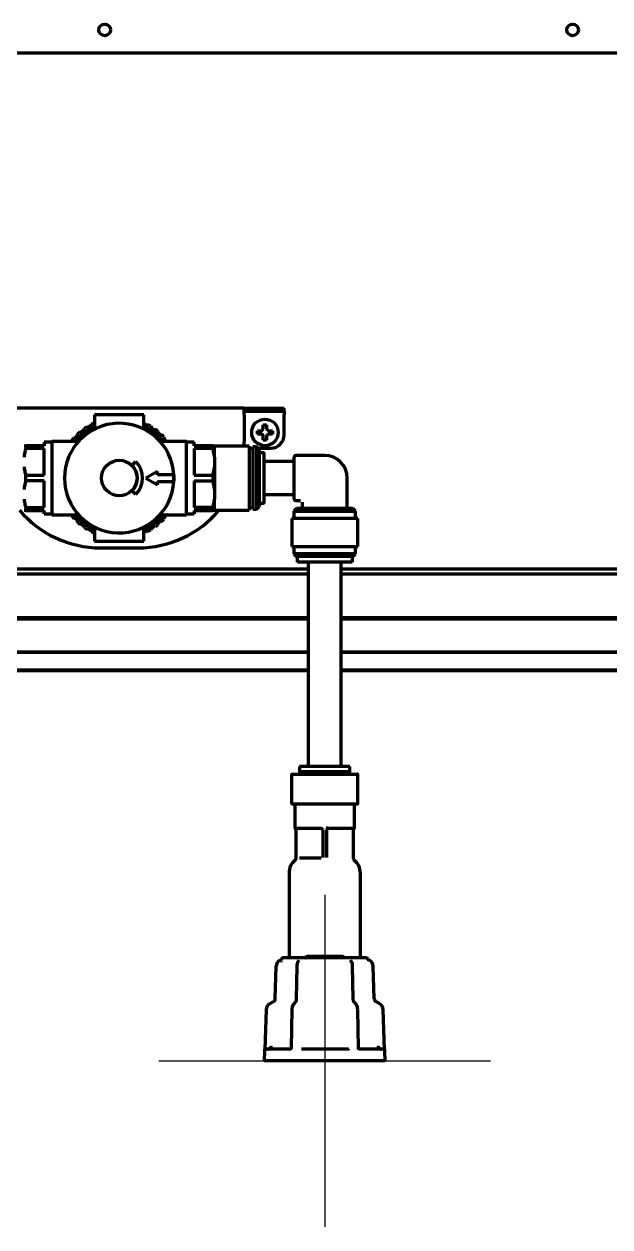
# Model space of a CAD drawing. Header units: inches. Extents: x -2983 to 7024, y 422 to 5529.
# Drawn here: x 2915.1 to 3091.6, y 4344 to 4706.1 of the extents above; entities that cross this region are included whole.
import ezdxf

# ---------------------------------------------------------------- set-up
doc = ezdxf.new("R2010")
doc.units = ezdxf.units.IN

# ---------------------------------------------------------------- blocks, each defined once
blk = doc.blocks.new('A$C773D0E90')
at = {"color": 4}
for p, q in [((0, 50), (0, -50)), ((-50, 0), (50, 0))]:
    blk.add_line(p, q, dxfattribs=at)

msp = doc.modelspace()

# ---------------------------------------------------------------- linework, layer by layer
at = {"linetype": 'Continuous', "lineweight": 70}
for p, q in [((3128.86, 4697.34), (2892.35, 4697.34)), ((2981.45, 4590.44), (2906.12, 4590.44)), ((2951.23, 4588.44), (2936.33, 4588.44)), ((2936.33, 4588.44), (2936.33, 4584.44)), ((2951.23, 4584.44), (2951.23, 4588.44)), ((2981.45, 4590.44), (2993.45, 4590.44)), ((2981.45, 4588.44), (2981.45, 4590.44)), ((2993.45, 4589.44), (2981.45, 4589.44)), ((2981.45, 4588.44), (2981.45, 4580.44)), ((2993.45, 4589.44), (2993.45, 4590.44)), ((2993.45, 4589.44), (2993.45, 4588.44)), ((2993.45, 4582.44), (2993.45, 4588.44)), ((2936.15, 4586.01), (2936.33, 4585.98)), ((2936.33, 4584.44), (2936.91, 4584.44)), ((2951.23, 4584.44), (2950.66, 4584.44)), ((2985.38, 4583.19), (2985.38, 4583.69)), ((2989.98, 4583.69), (2989.98, 4583.19)), ((2921.18, 4580.24), (2921.18, 4579.19)), ((2923.48, 4580.24), (2921.18, 4580.24)), ((2923.48, 4580.49), (2923.48, 4558.39)), ((2931.53, 4580.49), (2923.48, 4580.49)), ((2964.08, 4580.49), (2956.04, 4580.49)), ((2964.08, 4558.39), (2964.08, 4580.49)), ((2966.38, 4580.24), (2964.08, 4580.24)), ((2966.38, 4579.19), (2966.38, 4580.24)), ((2985.38, 4582.69), (2985.38, 4583.19)), ((2989.98, 4583.19), (2989.98, 4582.69)), ((2921.18, 4579.19), (2915.61, 4579.19)), ((2915.61, 4579.19), (2915.61, 4578.34)), ((2921.18, 4578.34), (2915.61, 4578.34)), ((2921.18, 4570.29), (2921.18, 4578.34)), ((2971.96, 4579.19), (2966.38, 4579.19)), ((2966.38, 4578.34), (2966.38, 4570.29)), ((2971.96, 4578.34), (2966.38, 4578.34)), ((2971.96, 4578.34), (2971.96, 4579.19)), ((2972.48, 4575.76), (2972.48, 4579.19)), ((2982.88, 4579.09), (2972.48, 4579.09)), ((2982.88, 4579.09), (2982.88, 4559.79)), ((2982.88, 4578.44), (2983.98, 4578.44)), ((2983.98, 4578.34), (2982.88, 4578.34)), ((2985.13, 4578.84), (2983.98, 4578.84)), ((2983.98, 4578.84), (2983.98, 4560.04)), ((2985.98, 4577.99), (2985.13, 4578.84)), ((2985.13, 4578.84), (2985.13, 4560.04)), ((2985.53, 4578.44), (2989.45, 4578.44)), ((2985.98, 4577.99), (2985.98, 4560.89)), ((2987.18, 4576.99), (2985.98, 4576.99)), ((2987.48, 4569.44), (2987.48, 4576.69)), ((2947.67, 4573.33), (2948.73, 4574.39)), ((2972.48, 4575.76), (2972.48, 4572.87)), ((2972.48, 4572.87), (2972.48, 4566.01)), ((2995.98, 4574.41), (2987.48, 4574.41)), ((2996.48, 4563.14), (2996.48, 4575.74)), ((3005.68, 4576.24), (2996.98, 4576.24)), ((2915.61, 4570.29), (2921.18, 4570.29)), ((2915.61, 4568.59), (2915.61, 4570.29)), ((2955.25, 4571.44), (2951.79, 4569.44)), ((2951.79, 4569.44), (2955.25, 4567.44)), ((2955.25, 4570.44), (2955.25, 4571.44)), ((2960.25, 4570.44), (2955.25, 4570.44)), ((2960.25, 4568.44), (2960.25, 4570.44)), ((2966.38, 4570.29), (2971.96, 4570.29)), ((2971.96, 4570.29), (2971.96, 4568.59)), ((2987.48, 4562.19), (2987.48, 4569.44)), ((3012.48, 4560.74), (3012.48, 4569.44)), ((2921.18, 4568.59), (2915.61, 4568.59)), ((2921.18, 4560.54), (2921.18, 4568.59)), ((2948.73, 4564.49), (2947.67, 4565.55)), ((2955.25, 4567.44), (2955.25, 4568.44)), ((2955.25, 4568.44), (2960.25, 4568.44)), ((2966.38, 4568.59), (2966.38, 4560.54)), ((2966.38, 4568.59), (2971.96, 4568.59)), ((2972.48, 4566.01), (2972.48, 4563.12)), ((2972.48, 4559.69), (2972.48, 4563.12)), ((2985.98, 4561.89), (2987.18, 4561.89)), ((2987.48, 4564.46), (2995.98, 4564.46)), ((2996.98, 4562.64), (2998.38, 4562.64)), ((2998.88, 4562.14), (2998.88, 4560.74)), ((2915.61, 4560.54), (2921.18, 4560.54)), ((2915.61, 4560.54), (2915.61, 4559.69)), ((2915.61, 4559.69), (2921.18, 4559.69)), ((2921.18, 4558.64), (2921.18, 4559.69)), ((2921.18, 4558.64), (2923.48, 4558.64)), ((2923.48, 4558.39), (2931.53, 4558.39)), ((2956.04, 4558.39), (2964.08, 4558.39)), ((2964.08, 4558.64), (2966.38, 4558.64)), ((2971.96, 4560.54), (2966.38, 4560.54)), ((2966.38, 4559.69), (2966.38, 4558.64)), ((2966.38, 4559.69), (2971.96, 4559.69)), ((2971.96, 4559.69), (2971.96, 4560.54)), ((2972.48, 4559.79), (2982.88, 4559.79)), ((2982.88, 4560.54), (2983.98, 4560.54)), ((2983.98, 4560.04), (2985.13, 4560.04)), ((2985.13, 4560.04), (2985.98, 4560.89)), ((2997.18, 4560.24), (2996.38, 4559.44)), ((2996.38, 4559.44), (2996.38, 4557.24)), ((2996.38, 4559.44), (3014.98, 4559.44)), ((3014.18, 4560.24), (2997.18, 4560.24)), ((3014.98, 4559.44), (3014.18, 4560.24)), ((3014.98, 4557.24), (3014.98, 4559.44)), ((3015.63, 4557.24), (2995.73, 4557.24)), ((2995.73, 4557.24), (2995.73, 4548.84)), ((3015.63, 4548.84), (3015.63, 4557.24)), ((2936.33, 4552.9), (2936.15, 4552.86)), ((2936.91, 4554.44), (2936.33, 4554.44)), ((2936.33, 4554.44), (2936.33, 4550.44)), ((2951.23, 4554.44), (2950.66, 4554.44)), ((2951.23, 4550.44), (2951.23, 4554.44)), ((2936.33, 4550.44), (2951.23, 4550.44)), ((2938.12, 4548.44), (2949.45, 4548.44)), ((2995.73, 4548.84), (3015.63, 4548.84)), ((2996.38, 4548.84), (2996.38, 4546.64)), ((3014.98, 4546.64), (3014.98, 4548.84)), ((3005.68, 4546.64), (2996.38, 4546.64)), ((2996.38, 4546.64), (2997.18, 4545.84)), ((3014.18, 4545.84), (2997.18, 4545.84)), ((2997.46, 4544.14), (2997.46, 4545.84)), ((3000.68, 4544.14), (3000.68, 4482.64)), ((3014.98, 4546.64), (3005.68, 4546.64)), ((3010.68, 4482.64), (3010.68, 4544.14)), ((3013.91, 4545.84), (3013.91, 4544.14)), ((3014.18, 4545.84), (3014.98, 4546.64)), ((3000.69, 4540.49), (2775.58, 4540.49)), ((3000.69, 4541.99), (2775.62, 4541.99)), ((3157.12, 4541.99), (3010.69, 4541.99)), ((3158.56, 4540.49), (3010.69, 4540.49)), ((3000.68, 4526.99), (2775.45, 4526.99)), ((2775.46, 4527.49), (3000.69, 4527.49)), ((2920.78, 4527.49), (2920.78, 4526.99)), ((3010.69, 4527.49), (3566.11, 4527.49)), ((3480.27, 4526.99), (3010.69, 4526.99)), ((3000.69, 4517), (2775.27, 4517)), ((3000.69, 4516.97), (2775.27, 4516.97)), ((3480.27, 4517), (3010.69, 4517)), ((3480.27, 4516.97), (3010.69, 4516.97)), ((2775.18, 4511.5), (3000.7, 4511.5)), ((2775.19, 4511.76), (3000.7, 4511.76)), ((3010.7, 4511.76), (3485.88, 4511.76)), ((3010.7, 4511.5), (3485.88, 4511.5)), ((3006.08, 4482.64), (2998.08, 4482.64)), ((2998.08, 4482.64), (2998.08, 4481.04)), ((3013.28, 4482.64), (3006.08, 4482.64)), ((3013.28, 4481.04), (3013.28, 4482.64)), ((2995.68, 4480.14), (2995.68, 4471.54)), ((2995.88, 4480.34), (3015.48, 4480.34)), ((3005.68, 4480.54), (2997.73, 4480.54)), ((2997.73, 4480.54), (2997.73, 4480.34)), ((3006.08, 4481.04), (2998.08, 4481.04)), ((2999.86, 4481.04), (2999.86, 4480.54)), ((3013.63, 4480.54), (3005.68, 4480.54)), ((3013.28, 4481.04), (3006.08, 4481.04)), ((3011.51, 4480.54), (3011.51, 4481.04)), ((3013.63, 4480.34), (3013.63, 4480.54)), ((3015.68, 4471.54), (3015.68, 4480.14)), ((2995.88, 4471.34), (3015.48, 4471.34)), ((2996.68, 4470.84), (2996.68, 4464.24)), ((3014.68, 4464.24), (3014.68, 4470.84)), ((2996.95, 4464.04), (3004.63, 4464.04)), ((2996.98, 4463.66), (2996.98, 4454.82)), ((2996.99, 4463.66), (2996.99, 4454.82)), ((3005.08, 4463.54), (3005.08, 4455.27)), ((3006.28, 4455.27), (3006.28, 4463.54)), ((3006.74, 4464.04), (3014.42, 4464.04)), ((3014.37, 4454.82), (3014.37, 4463.66)), ((3014.38, 4454.82), (3014.38, 4463.66)), ((2998.09, 4455.16), (3004.61, 4455.16)), ((2994.93, 4450.54), (2994.93, 4425.04)), ((3016.43, 4425.04), (3016.43, 4450.54)), ((2992.1, 4424.23), (2992.52, 4424.47)), ((3018.2, 4425.04), (2993.17, 4425.04)), ((2997.91, 4424.29), (2997.77, 4424.12)), ((3000.68, 4425.54), (3010.68, 4425.54)), ((3013.6, 4424.12), (3013.44, 4424.3)), ((3019.27, 4424.23), (3018.84, 4424.47)), ((2990.75, 4412.69), (2991.1, 4422.56)), ((2997.27, 4422.56), (2997.1, 4412.68)), ((3014.27, 4412.68), (3014.09, 4422.56)), ((3020.62, 4412.69), (3020.27, 4422.56)), ((2989.05, 4411.16), (2990.25, 4411.86)), ((2996.85, 4411.75), (2996.25, 4411.06)), ((3015.12, 4411.06), (3014.52, 4411.75)), ((3022.32, 4411.16), (3021.12, 4411.86)), ((2988.05, 4409.5), (2987.63, 4397.36)), ((2995.75, 4409.49), (2995.55, 4397.9)), ((3015.82, 4397.89), (3015.62, 4409.49)), ((3023.74, 4397.36), (3023.32, 4409.5)), ((2987.54, 4397.06), (2987.43, 4394.04)), ((2995.19, 4397.54), (2988.15, 4397.54)), ((3012.72, 4397.54), (2998.65, 4397.54)), ((3023.22, 4397.54), (3016.18, 4397.54)), ((3023.93, 4394.04), (3023.83, 4397.06)), ((3005.68, 4394.04), (2987.43, 4394.04)), ((3023.93, 4394.04), (3005.68, 4394.04))]:
    msp.add_line(p, q, dxfattribs=at)
for centre, radius in [((2939.38, 4704.34), 1.75), ((3080.38, 4704.34), 1.75), ((2987.68, 4583.19), 4), ((2943.78, 4569.44), 5.35)]:
    msp.add_circle(centre, radius, dxfattribs=at)
for centre, radius, start, end in [((2943.78, 4569.44), 16.5, 3.4746, 356.5254), ((2943.78, 4569.44), 17.25, 115.5881, 140.1694), ((2943.78, 4569.44), 18.25, 122.7373, 125.2627), ((2943.78, 4569.44), 18.25, 114.7373, 117.2627), ((2943.78, 4569.44), 17.25, 39.8362, 64.4175), ((2943.78, 4569.44), 18.25, 58.7373, 61.2627), ((2943.78, 4569.44), 18.25, 50.7373, 53.2627), ((2943.78, 4569.44), 18.25, 138.7373, 141.2627), ((2943.78, 4569.44), 18.25, 130.7373, 133.2627), ((2943.78, 4569.44), 18.25, 42.7373, 45.2627), ((2949.45, 4580.44), 32, 357.5813, 0), ((2989.45, 4582.44), 4, 270, 0), ((2987.18, 4576.69), 0.3, 0, 90), ((2943.78, 4569.44), 5.5, 315, 45), ((2943.78, 4569.44), 7, 315, 45), ((2995.98, 4574.91), 0.5, 270, 0), ((2996.98, 4575.74), 0.5, 90, 180), ((3005.68, 4569.44), 6.8, 0, 90), ((2943.78, 4569.44), 16.5, 356.5254, 3.4746), ((2987.18, 4562.19), 0.3, 270, 0), ((2995.98, 4563.96), 0.5, 0, 90), ((2996.98, 4563.14), 0.5, 180, 270), ((2938.12, 4580.44), 32, 220.1892, 270), ((2943.78, 4569.44), 17.25, 219.8306, 244.4119), ((2949.45, 4580.44), 32, 270, 319.8108), ((2943.78, 4569.44), 17.25, 295.5825, 320.1637), ((2998.38, 4560.74), 0.5, 270, 0), ((3012.98, 4560.74), 0.5, 180, 270), ((2943.78, 4569.44), 18.25, 218.7373, 221.2627), ((2943.78, 4569.44), 18.25, 226.7373, 229.2627), ((2943.78, 4569.44), 18.25, 306.7373, 309.2627), ((2943.78, 4569.44), 18.25, 314.7373, 317.2627), ((2943.78, 4569.44), 18.25, 234.7373, 237.2627), ((2943.78, 4569.44), 18.25, 242.7373, 245.2627), ((2943.78, 4569.44), 18.25, 298.7373, 301.2627), ((2995.88, 4480.14), 0.2, 90, 180), ((3015.48, 4480.14), 0.2, 0, 90), ((2995.88, 4471.54), 0.2, 180, 270), ((2996.18, 4470.84), 0.5, 0, 90), ((3015.18, 4470.84), 0.5, 90, 180), ((3015.48, 4471.54), 0.2, 270, 0), ((2996.88, 4464.24), 0.2, 180, 235.1501), ((3014.48, 4464.24), 0.2, 304.8499, 0), ((2996.48, 4463.66), 0.5, 0, 55.1501), ((3004.58, 4463.54), 0.5, 0, 90), ((3006.78, 4463.54), 0.5, 90, 180), ((3014.88, 4463.66), 0.5, 124.8499, 180), ((2999.93, 4450.54), 5, 128.8492, 180), ((2996.48, 4454.82), 0.5, 308.8492, 0), ((3014.88, 4454.82), 0.5, 180, 231.1508), ((3011.43, 4450.54), 5, 0, 51.1508), ((2993.17, 4424.54), 0.5, 90, 159.9977), ((3018.2, 4424.54), 0.5, 20.0285, 90), ((2993.1, 4422.49), 2, 120, 178), ((3018.27, 4422.49), 2, 2, 60), ((2990.05, 4409.43), 2, 120, 178), ((2989.75, 4412.72), 1, 300, 358), ((3021.62, 4412.72), 1, 182, 240), ((3021.32, 4409.43), 2, 2, 60), ((2988.04, 4397.04), 0.5, 155.7765, 178), ((3023.33, 4397.04), 0.5, 2, 24.2309)]:
    msp.add_arc(centre, radius, start, end, dxfattribs=at)
for centre, major_axis, start_param, end_param in [((2992.23, 4424.88), (-0.25, 0.433), 3.141596, 3.844093), ((3019.14, 4424.88), (0.25, 0.433), 2.439074, 3.141589), ((2987.13, 4397.45), (0.5, -0.017), 5.892834, 6.302148), ((3024.24, 4397.45), (-0.5, -0.017), 6.264225, 6.673755)]:
    msp.add_ellipse(centre, major_axis=major_axis, ratio=1, start_param=start_param, end_param=end_param, dxfattribs=at)
for points, knots in [([(2931.87, 4583.27), (2931.94, 4583.27), (2932.02, 4583.28), (2932.12, 4583.3), (2932.16, 4583.31), (2932.22, 4583.32), (2932.24, 4583.33), (2932.27, 4583.34), (2932.29, 4583.35), (2932.38, 4583.38), (2932.45, 4583.41), (2932.56, 4583.47), (2932.6, 4583.49), (2932.65, 4583.52), (2932.67, 4583.53), (2932.7, 4583.56), (2932.72, 4583.57), (2932.8, 4583.63), (2932.86, 4583.69), (2932.93, 4583.76), (2932.94, 4583.78), (2932.97, 4583.81), (2933, 4583.86), (2933.04, 4583.91), (2933.08, 4583.97), (2933.1, 4584), (2933.14, 4584.07), (2933.16, 4584.1), (2933.2, 4584.21), (2933.23, 4584.27), (2933.25, 4584.34)], [0, 0, 0, 0, 0.125, 0.125, 0.1875, 0.1875, 0.21875, 0.21875, 0.25, 0.25, 0.375, 0.375, 0.4375, 0.4375, 0.46875, 0.46875, 0.5, 0.5, 0.625, 0.625, 0.65625, 0.65625, 0.6875, 0.75, 0.75, 0.8125, 0.8125, 0.875, 0.875, 1, 1, 1, 1]), ([(2933.91, 4584.79), (2933.98, 4584.78), (2934.06, 4584.78), (2934.17, 4584.79), (2934.2, 4584.79), (2934.26, 4584.8), (2934.28, 4584.8), (2934.32, 4584.81), (2934.34, 4584.81), (2934.43, 4584.83), (2934.51, 4584.85), (2934.62, 4584.89), (2934.66, 4584.91), (2934.72, 4584.93), (2934.74, 4584.94), (2934.77, 4584.96), (2934.79, 4584.97), (2934.88, 4585.02), (2934.95, 4585.07), (2935.03, 4585.14), (2935.04, 4585.15), (2935.07, 4585.18), (2935.12, 4585.22), (2935.16, 4585.26), (2935.21, 4585.32), (2935.23, 4585.35), (2935.28, 4585.41), (2935.3, 4585.44), (2935.36, 4585.53), (2935.39, 4585.6), (2935.42, 4585.66)], [0, 0, 0, 0, 0.125, 0.125, 0.1875, 0.1875, 0.21875, 0.21875, 0.25, 0.25, 0.375, 0.375, 0.4375, 0.4375, 0.46875, 0.46875, 0.5, 0.5, 0.625, 0.625, 0.65625, 0.65625, 0.6875, 0.75, 0.75, 0.8125, 0.8125, 0.875, 0.875, 1, 1, 1, 1]), ([(2951.23, 4585.88), (2951.24, 4585.87), (2951.25, 4585.86), (2951.31, 4585.8), (2951.37, 4585.75), (2951.47, 4585.68), (2951.51, 4585.65), (2951.56, 4585.62), (2951.58, 4585.61), (2951.61, 4585.59), (2951.63, 4585.58), (2951.73, 4585.54), (2951.8, 4585.51), (2951.9, 4585.48), (2951.92, 4585.47), (2951.96, 4585.46), (2952.02, 4585.45), (2952.08, 4585.44), (2952.15, 4585.43), (2952.19, 4585.42), (2952.27, 4585.42), (2952.31, 4585.42), (2952.42, 4585.42), (2952.49, 4585.43), (2952.56, 4585.44)], [0, 0, 0, 0, 0.026132, 0.026132, 0.188443, 0.188443, 0.269599, 0.269599, 0.310177, 0.310177, 0.350755, 0.350755, 0.513066, 0.513066, 0.553644, 0.553644, 0.594222, 0.675377, 0.675377, 0.756533, 0.756533, 0.837689, 0.837689, 1, 1, 1, 1]), ([(2953.26, 4585.04), (2953.28, 4584.97), (2953.31, 4584.91), (2953.36, 4584.81), (2953.38, 4584.78), (2953.41, 4584.73), (2953.42, 4584.71), (2953.45, 4584.68), (2953.46, 4584.67), (2953.52, 4584.59), (2953.57, 4584.53), (2953.66, 4584.45), (2953.69, 4584.42), (2953.74, 4584.38), (2953.75, 4584.37), (2953.79, 4584.34), (2953.8, 4584.33), (2953.89, 4584.28), (2953.96, 4584.24), (2954.05, 4584.19), (2954.07, 4584.18), (2954.11, 4584.17), (2954.17, 4584.15), (2954.22, 4584.13), (2954.3, 4584.11), (2954.33, 4584.1), (2954.41, 4584.08), (2954.45, 4584.08), (2954.56, 4584.07), (2954.63, 4584.06), (2954.7, 4584.06)], [0, 0, 0, 0, 0.125, 0.125, 0.1875, 0.1875, 0.21875, 0.21875, 0.25, 0.25, 0.375, 0.375, 0.4375, 0.4375, 0.46875, 0.46875, 0.5, 0.5, 0.625, 0.625, 0.65625, 0.65625, 0.6875, 0.75, 0.75, 0.8125, 0.8125, 0.875, 0.875, 1, 1, 1, 1]), ([(2955.33, 4583.57), (2955.35, 4583.5), (2955.37, 4583.43), (2955.41, 4583.33), (2955.42, 4583.29), (2955.45, 4583.24), (2955.46, 4583.22), (2955.47, 4583.19), (2955.48, 4583.17), (2955.53, 4583.09), (2955.57, 4583.02), (2955.65, 4582.93), (2955.68, 4582.9), (2955.72, 4582.85), (2955.73, 4582.84), (2955.76, 4582.81), (2955.78, 4582.79), (2955.85, 4582.72), (2955.92, 4582.67), (2956.01, 4582.62), (2956.02, 4582.61), (2956.06, 4582.59), (2956.11, 4582.56), (2956.16, 4582.53), (2956.24, 4582.5), (2956.27, 4582.49), (2956.34, 4582.46), (2956.38, 4582.45), (2956.49, 4582.42), (2956.56, 4582.41), (2956.63, 4582.4)], [0, 0, 0, 0, 0.125, 0.125, 0.1875, 0.1875, 0.21875, 0.21875, 0.25, 0.25, 0.375, 0.375, 0.4375, 0.4375, 0.46875, 0.46875, 0.5, 0.5, 0.625, 0.625, 0.65625, 0.65625, 0.6875, 0.75, 0.75, 0.8125, 0.8125, 0.875, 0.875, 1, 1, 1, 1]), ([(2985.38, 4583.69), (2985.59, 4583.69), (2985.8, 4583.69), (2986.12, 4583.69), (2986.23, 4583.69), (2986.46, 4583.69), (2986.57, 4583.69), (2986.68, 4583.69)], [0, 0, 0, 0, 0.5, 0.5, 0.75, 0.75, 1, 1, 1, 1]), ([(2988.18, 4585.49), (2988.18, 4585.29), (2988.18, 4585.08), (2988.18, 4584.75), (2988.18, 4584.64), (2988.18, 4584.42), (2988.18, 4584.3), (2988.18, 4584.19)], [0, 0, 0, 0, 0.5, 0.5, 0.75, 0.75, 1, 1, 1, 1]), ([(2929.5, 4580.49), (2929.5, 4580.5), (2929.51, 4580.52), (2929.52, 4580.57), (2929.53, 4580.61), (2929.54, 4580.72), (2929.55, 4580.79), (2929.55, 4580.86)], [0, 0, 0, 0, 0.113082, 0.113082, 0.408721, 0.408721, 1, 1, 1, 1]), ([(2930.07, 4581.48), (2930.14, 4581.49), (2930.2, 4581.51), (2930.31, 4581.54), (2930.34, 4581.55), (2930.4, 4581.58), (2930.41, 4581.58), (2930.45, 4581.6), (2930.47, 4581.61), (2930.55, 4581.66), (2930.62, 4581.7), (2930.72, 4581.77), (2930.75, 4581.79), (2930.8, 4581.84), (2930.81, 4581.85), (2930.84, 4581.88), (2930.86, 4581.89), (2930.93, 4581.97), (2930.98, 4582.03), (2931.04, 4582.11), (2931.05, 4582.13), (2931.07, 4582.17), (2931.1, 4582.22), (2931.13, 4582.27), (2931.16, 4582.34), (2931.18, 4582.38), (2931.21, 4582.45), (2931.22, 4582.48), (2931.25, 4582.59), (2931.27, 4582.66), (2931.28, 4582.73)], [0, 0, 0, 0, 0.125, 0.125, 0.1875, 0.1875, 0.21875, 0.21875, 0.25, 0.25, 0.375, 0.375, 0.4375, 0.4375, 0.46875, 0.46875, 0.5, 0.5, 0.625, 0.625, 0.65625, 0.65625, 0.6875, 0.75, 0.75, 0.8125, 0.8125, 0.875, 0.875, 1, 1, 1, 1]), ([(2957.19, 4581.82), (2957.19, 4581.75), (2957.2, 4581.68), (2957.23, 4581.57), (2957.24, 4581.54), (2957.25, 4581.48), (2957.26, 4581.47), (2957.27, 4581.43), (2957.28, 4581.41), (2957.32, 4581.32), (2957.35, 4581.25), (2957.41, 4581.14), (2957.43, 4581.11), (2957.47, 4581.06), (2957.48, 4581.04), (2957.51, 4581.01), (2957.52, 4580.99), (2957.59, 4580.92), (2957.64, 4580.86), (2957.72, 4580.79), (2957.74, 4580.78), (2957.77, 4580.75), (2957.82, 4580.72), (2957.87, 4580.68), (2957.93, 4580.64), (2957.97, 4580.62), (2958.04, 4580.59), (2958.07, 4580.57), (2958.17, 4580.53), (2958.24, 4580.51), (2958.31, 4580.49)], [0, 0, 0, 0, 0.125, 0.125, 0.1875, 0.1875, 0.21875, 0.21875, 0.25, 0.25, 0.375, 0.375, 0.4375, 0.4375, 0.46875, 0.46875, 0.5, 0.5, 0.625, 0.625, 0.65625, 0.65625, 0.6875, 0.75, 0.75, 0.8125, 0.8125, 0.875, 0.875, 1, 1, 1, 1]), ([(2987.18, 4580.89), (2987.18, 4581.09), (2987.18, 4581.3), (2987.18, 4581.63), (2987.18, 4581.74), (2987.18, 4581.96), (2987.18, 4582.07), (2987.18, 4582.19)], [0, 0, 0, 0, 0.5, 0.5, 0.75, 0.75, 1, 1, 1, 1]), ([(2989.98, 4582.69), (2989.78, 4582.69), (2989.57, 4582.69), (2989.25, 4582.69), (2989.14, 4582.69), (2988.91, 4582.69), (2988.8, 4582.69), (2988.68, 4582.69)], [0, 0, 0, 0, 0.5, 0.5, 0.75, 0.75, 1, 1, 1, 1]), ([(2915.08, 4579.19), (2915.13, 4579.19), (2915.2, 4579.19), (2915.38, 4579.19), (2915.49, 4579.19), (2915.61, 4579.19)], [0, 0, 0, 0, 0.5, 0.5, 1, 1, 1, 1]), ([(2915.61, 4578.34), (2915.49, 4577.91), (2915.38, 4577.48), (2915.2, 4576.63), (2915.13, 4576.19), (2915.08, 4575.76)], [0, 0, 0, 0, 0.5, 0.5, 1, 1, 1, 1]), ([(2971.96, 4579.19), (2972.08, 4579.19), (2972.19, 4579.19), (2972.36, 4579.19), (2972.44, 4579.19), (2972.48, 4579.19)], [0, 0, 0, 0, 0.5, 0.5, 1, 1, 1, 1]), ([(2972.48, 4575.76), (2972.44, 4576.19), (2972.36, 4576.63), (2972.19, 4577.48), (2972.08, 4577.91), (2971.96, 4578.34)], [0, 0, 0, 0, 0.5, 0.5, 1, 1, 1, 1]), ([(2915.08, 4572.87), (2915.13, 4572.44), (2915.2, 4572), (2915.38, 4571.14), (2915.49, 4570.72), (2915.61, 4570.29)], [0, 0, 0, 0, 0.5, 0.5, 1, 1, 1, 1]), ([(2971.96, 4570.29), (2972.08, 4570.72), (2972.19, 4571.14), (2972.36, 4572), (2972.44, 4572.44), (2972.48, 4572.87)], [0, 0, 0, 0, 0.5, 0.5, 1, 1, 1, 1]), ([(2915.61, 4568.59), (2915.49, 4568.16), (2915.38, 4567.73), (2915.2, 4566.88), (2915.13, 4566.44), (2915.08, 4566.01)], [0, 0, 0, 0, 0.5, 0.5, 1, 1, 1, 1]), ([(2972.48, 4566.01), (2972.44, 4566.44), (2972.36, 4566.88), (2972.19, 4567.73), (2972.08, 4568.16), (2971.96, 4568.59)], [0, 0, 0, 0, 0.5, 0.5, 1, 1, 1, 1]), ([(2915.08, 4563.12), (2915.13, 4562.69), (2915.2, 4562.25), (2915.38, 4561.39), (2915.49, 4560.97), (2915.61, 4560.54)], [0, 0, 0, 0, 0.5, 0.5, 1, 1, 1, 1]), ([(2971.96, 4560.54), (2972.08, 4560.97), (2972.19, 4561.39), (2972.36, 4562.25), (2972.44, 4562.69), (2972.48, 4563.12)], [0, 0, 0, 0, 0.5, 0.5, 1, 1, 1, 1]), ([(2915.61, 4559.69), (2915.49, 4559.69), (2915.38, 4559.69), (2915.2, 4559.69), (2915.13, 4559.69), (2915.08, 4559.69)], [0, 0, 0, 0, 0.5, 0.5, 1, 1, 1, 1]), ([(2929.55, 4558.02), (2929.55, 4558.09), (2929.54, 4558.16), (2929.53, 4558.27), (2929.52, 4558.31), (2929.51, 4558.36), (2929.5, 4558.37), (2929.5, 4558.39)], [0, 0, 0, 0, 0.588711, 0.588711, 0.883067, 0.883067, 1, 1, 1, 1]), ([(2958.31, 4558.39), (2958.24, 4558.37), (2958.17, 4558.35), (2958.07, 4558.31), (2958.04, 4558.29), (2957.99, 4558.26), (2957.97, 4558.26), (2957.93, 4558.24), (2957.92, 4558.23), (2957.83, 4558.18), (2957.77, 4558.13), (2957.68, 4558.05), (2957.65, 4558.02), (2957.6, 4557.98), (2957.59, 4557.96), (2957.56, 4557.93), (2957.55, 4557.92), (2957.48, 4557.84), (2957.44, 4557.77), (2957.38, 4557.68), (2957.37, 4557.67), (2957.35, 4557.63), (2957.33, 4557.58), (2957.3, 4557.52), (2957.27, 4557.45), (2957.26, 4557.41), (2957.24, 4557.34), (2957.23, 4557.3), (2957.2, 4557.2), (2957.19, 4557.12), (2957.19, 4557.05)], [0, 0, 0, 0, 0.125, 0.125, 0.1875, 0.1875, 0.21875, 0.21875, 0.25, 0.25, 0.375, 0.375, 0.4375, 0.4375, 0.46875, 0.46875, 0.5, 0.5, 0.625, 0.625, 0.65625, 0.65625, 0.6875, 0.75, 0.75, 0.8125, 0.8125, 0.875, 0.875, 1, 1, 1, 1]), ([(2972.48, 4559.69), (2972.44, 4559.69), (2972.36, 4559.69), (2972.19, 4559.69), (2972.08, 4559.69), (2971.96, 4559.69)], [0, 0, 0, 0, 0.5, 0.5, 1, 1, 1, 1]), ([(2931.28, 4556.15), (2931.27, 4556.22), (2931.25, 4556.29), (2931.22, 4556.4), (2931.21, 4556.43), (2931.19, 4556.48), (2931.18, 4556.5), (2931.16, 4556.54), (2931.16, 4556.56), (2931.11, 4556.64), (2931.07, 4556.71), (2931.01, 4556.81), (2930.98, 4556.84), (2930.94, 4556.89), (2930.93, 4556.91), (2930.9, 4556.94), (2930.89, 4556.95), (2930.82, 4557.03), (2930.75, 4557.08), (2930.67, 4557.14), (2930.66, 4557.16), (2930.62, 4557.18), (2930.57, 4557.21), (2930.52, 4557.24), (2930.45, 4557.28), (2930.42, 4557.29), (2930.35, 4557.32), (2930.31, 4557.34), (2930.2, 4557.37), (2930.14, 4557.39), (2930.07, 4557.4)], [0, 0, 0, 0, 0.125, 0.125, 0.1875, 0.1875, 0.21875, 0.21875, 0.25, 0.25, 0.375, 0.375, 0.4375, 0.4375, 0.46875, 0.46875, 0.5, 0.5, 0.625, 0.625, 0.65625, 0.65625, 0.6875, 0.75, 0.75, 0.8125, 0.8125, 0.875, 0.875, 1, 1, 1, 1]), ([(2933.25, 4554.54), (2933.23, 4554.61), (2933.2, 4554.67), (2933.16, 4554.77), (2933.14, 4554.81), (2933.11, 4554.86), (2933.1, 4554.87), (2933.08, 4554.91), (2933.07, 4554.92), (2933.02, 4555), (2932.97, 4555.07), (2932.89, 4555.16), (2932.86, 4555.18), (2932.81, 4555.23), (2932.8, 4555.24), (2932.77, 4555.27), (2932.75, 4555.28), (2932.67, 4555.34), (2932.6, 4555.39), (2932.51, 4555.44), (2932.49, 4555.45), (2932.46, 4555.47), (2932.4, 4555.49), (2932.35, 4555.51), (2932.27, 4555.54), (2932.24, 4555.55), (2932.16, 4555.57), (2932.13, 4555.58), (2932.02, 4555.6), (2931.94, 4555.61), (2931.87, 4555.61)], [0, 0, 0, 0, 0.125, 0.125, 0.1875, 0.1875, 0.21875, 0.21875, 0.25, 0.25, 0.375, 0.375, 0.4375, 0.4375, 0.46875, 0.46875, 0.5, 0.5, 0.625, 0.625, 0.65625, 0.65625, 0.6875, 0.75, 0.75, 0.8125, 0.8125, 0.875, 0.875, 1, 1, 1, 1]), ([(2954.7, 4554.81), (2954.63, 4554.82), (2954.56, 4554.81), (2954.45, 4554.8), (2954.41, 4554.79), (2954.35, 4554.78), (2954.34, 4554.78), (2954.3, 4554.77), (2954.28, 4554.77), (2954.19, 4554.74), (2954.11, 4554.71), (2954, 4554.66), (2953.96, 4554.64), (2953.91, 4554.61), (2953.89, 4554.6), (2953.86, 4554.58), (2953.84, 4554.57), (2953.75, 4554.51), (2953.69, 4554.46), (2953.62, 4554.39), (2953.6, 4554.38), (2953.57, 4554.35), (2953.53, 4554.3), (2953.49, 4554.26), (2953.45, 4554.2), (2953.42, 4554.17), (2953.38, 4554.1), (2953.36, 4554.07), (2953.31, 4553.97), (2953.28, 4553.91), (2953.26, 4553.84)], [0, 0, 0, 0, 0.125, 0.125, 0.1875, 0.1875, 0.21875, 0.21875, 0.25, 0.25, 0.375, 0.375, 0.4375, 0.4375, 0.46875, 0.46875, 0.5, 0.5, 0.625, 0.625, 0.65625, 0.65625, 0.6875, 0.75, 0.75, 0.8125, 0.8125, 0.875, 0.875, 1, 1, 1, 1]), ([(2956.63, 4556.48), (2956.56, 4556.47), (2956.49, 4556.45), (2956.38, 4556.43), (2956.35, 4556.42), (2956.29, 4556.4), (2956.27, 4556.39), (2956.24, 4556.38), (2956.22, 4556.37), (2956.13, 4556.33), (2956.06, 4556.29), (2955.96, 4556.23), (2955.92, 4556.2), (2955.88, 4556.17), (2955.86, 4556.15), (2955.83, 4556.13), (2955.81, 4556.11), (2955.73, 4556.05), (2955.68, 4555.99), (2955.61, 4555.91), (2955.6, 4555.89), (2955.58, 4555.86), (2955.54, 4555.81), (2955.51, 4555.76), (2955.47, 4555.69), (2955.46, 4555.66), (2955.42, 4555.59), (2955.41, 4555.55), (2955.37, 4555.45), (2955.35, 4555.38), (2955.33, 4555.31)], [0, 0, 0, 0, 0.125, 0.125, 0.1875, 0.1875, 0.21875, 0.21875, 0.25, 0.25, 0.375, 0.375, 0.4375, 0.4375, 0.46875, 0.46875, 0.5, 0.5, 0.625, 0.625, 0.65625, 0.65625, 0.6875, 0.75, 0.75, 0.8125, 0.8125, 0.875, 0.875, 1, 1, 1, 1]), ([(2935.42, 4553.22), (2935.39, 4553.28), (2935.36, 4553.34), (2935.3, 4553.44), (2935.28, 4553.47), (2935.25, 4553.51), (2935.23, 4553.53), (2935.21, 4553.56), (2935.2, 4553.57), (2935.13, 4553.65), (2935.07, 4553.7), (2934.98, 4553.78), (2934.95, 4553.8), (2934.9, 4553.84), (2934.88, 4553.85), (2934.85, 4553.87), (2934.83, 4553.88), (2934.74, 4553.93), (2934.67, 4553.97), (2934.57, 4554.01), (2934.55, 4554.01), (2934.51, 4554.03), (2934.45, 4554.04), (2934.4, 4554.06), (2934.32, 4554.07), (2934.28, 4554.08), (2934.21, 4554.09), (2934.17, 4554.09), (2934.06, 4554.1), (2933.99, 4554.09), (2933.91, 4554.09)], [0, 0, 0, 0, 0.125, 0.125, 0.1875, 0.1875, 0.21875, 0.21875, 0.25, 0.25, 0.375, 0.375, 0.4375, 0.4375, 0.46875, 0.46875, 0.5, 0.5, 0.625, 0.625, 0.65625, 0.65625, 0.6875, 0.75, 0.75, 0.8125, 0.8125, 0.875, 0.875, 1, 1, 1, 1]), ([(2952.56, 4553.44), (2952.49, 4553.45), (2952.42, 4553.46), (2952.31, 4553.46), (2952.27, 4553.46), (2952.21, 4553.45), (2952.19, 4553.45), (2952.15, 4553.45), (2952.14, 4553.45), (2952.04, 4553.43), (2951.96, 4553.42), (2951.85, 4553.38), (2951.81, 4553.37), (2951.75, 4553.35), (2951.73, 4553.34), (2951.69, 4553.32), (2951.67, 4553.32), (2951.58, 4553.27), (2951.51, 4553.23), (2951.43, 4553.17), (2951.41, 4553.16), (2951.38, 4553.13), (2951.33, 4553.09), (2951.29, 4553.05), (2951.25, 4553.02), (2951.24, 4553.01), (2951.23, 4553)], [0, 0, 0, 0, 0.161613, 0.161613, 0.242419, 0.242419, 0.282823, 0.282823, 0.323226, 0.323226, 0.484839, 0.484839, 0.565645, 0.565645, 0.606048, 0.606048, 0.646452, 0.646452, 0.808064, 0.808064, 0.848468, 0.848468, 0.888871, 0.969677, 0.969677, 1, 1, 1, 1]), ([(3013.91, 4544.14), (3013.91, 4544.14), (3013.48, 4544.14), (3011.65, 4544.14), (3008.91, 4544.14), (3005.68, 4544.14), (3002.45, 4544.14), (2999.72, 4544.14), (2997.89, 4544.14), (2997.46, 4544.14), (2997.46, 4544.14)], [0, 0, 0, 0, 0.125011, 0.250023, 0.375034, 0.500046, 0.625057, 0.750069, 0.87508, 1, 1, 1, 1]), ([(2996.95, 4464.04), (2996.94, 4464.04), (2996.93, 4464.04), (2996.92, 4464.04), (2996.91, 4464.04), (2996.89, 4464.04), (2996.88, 4464.05), (2996.86, 4464.05), (2996.85, 4464.05), (2996.84, 4464.06), (2996.83, 4464.06), (2996.81, 4464.07), (2996.8, 4464.07), (2996.79, 4464.07), (2996.78, 4464.07), (2996.78, 4464.07)], [0, 0, 0, 0, 0.0625, 0.0625, 0.125, 0.125, 0.25, 0.25, 0.375, 0.375, 0.5, 0.5, 0.75, 0.75, 1, 1, 1, 1]), ([(3006.74, 4464.04), (3006.73, 4464.04), (3006.72, 4464.04), (3006.69, 4464.04), (3006.68, 4464.04), (3006.64, 4464.04), (3006.62, 4464.05), (3006.57, 4464.05), (3006.54, 4464.05), (3006.49, 4464.06), (3006.46, 4464.06), (3006.41, 4464.06), (3006.38, 4464.07), (3006.32, 4464.07), (3006.3, 4464.07), (3006.21, 4464.07), (3006.16, 4464.07), (3006.1, 4464.07)], [0, 0, 0, 0, 0.0625, 0.0625, 0.125, 0.125, 0.25, 0.25, 0.375, 0.375, 0.5, 0.5, 0.625, 0.625, 0.75, 0.75, 1, 1, 1, 1]), ([(3014.59, 4464.07), (3014.59, 4464.07), (3014.58, 4464.07), (3014.57, 4464.07), (3014.56, 4464.07), (3014.54, 4464.06), (3014.53, 4464.06), (3014.51, 4464.05), (3014.51, 4464.05), (3014.49, 4464.05), (3014.48, 4464.04), (3014.46, 4464.04), (3014.45, 4464.04), (3014.44, 4464.04), (3014.43, 4464.04), (3014.42, 4464.04)], [0, 0, 0, 0, 0.25, 0.25, 0.5, 0.5, 0.625, 0.625, 0.75, 0.75, 0.875, 0.875, 0.9375, 0.9375, 1, 1, 1, 1]), ([(2999.82, 4425.04), (2999.83, 4425.06), (2999.84, 4425.07), (2999.85, 4425.09), (2999.86, 4425.11), (2999.91, 4425.18), (2999.95, 4425.22), (3000.01, 4425.28), (3000.02, 4425.29), (3000.05, 4425.31), (3000.06, 4425.32), (3000.1, 4425.35), (3000.13, 4425.37), (3000.2, 4425.42), (3000.26, 4425.45), (3000.35, 4425.48), (3000.38, 4425.49), (3000.44, 4425.51), (3000.47, 4425.52), (3000.56, 4425.53), (3000.62, 4425.54), (3000.68, 4425.54)], [0, 0, 0, 0, 0.039429, 0.039429, 0.085171, 0.085171, 0.268137, 0.268137, 0.313878, 0.313878, 0.359619, 0.359619, 0.451102, 0.451102, 0.634068, 0.634068, 0.725551, 0.725551, 0.817034, 0.817034, 1, 1, 1, 1]), ([(3010.68, 4425.54), (3010.75, 4425.54), (3010.81, 4425.53), (3010.93, 4425.51), (3010.99, 4425.49), (3011.06, 4425.47), (3011.08, 4425.46), (3011.11, 4425.45), (3011.12, 4425.44), (3011.16, 4425.42), (3011.19, 4425.4), (3011.27, 4425.35), (3011.32, 4425.31), (3011.39, 4425.25), (3011.41, 4425.22), (3011.46, 4425.18), (3011.48, 4425.15), (3011.51, 4425.1), (3011.53, 4425.07), (3011.55, 4425.05)], [0, 0, 0, 0, 0.183356, 0.183356, 0.366712, 0.366712, 0.412551, 0.412551, 0.45839, 0.45839, 0.550068, 0.550068, 0.733423, 0.733423, 0.825101, 0.825101, 0.916779, 0.916779, 1, 1, 1, 1]), ([(2997.77, 4424.12), (2997.65, 4423.97), (2997.44, 4423.62), (2997.3, 4423.04), (2997.28, 4422.67), (2997.27, 4422.56)], [0, 0, 0, 0, 0.38864, 0.808212, 1, 1, 1, 1]), ([(3014.09, 4422.56), (3014.09, 4422.79), (3014.04, 4423.25), (3013.85, 4423.78), (3013.67, 4424.04), (3013.6, 4424.12)], [0, 0, 0, 0, 0.367562, 0.786887, 1, 1, 1, 1]), ([(2996.25, 4411.06), (2996.12, 4410.9), (2995.91, 4410.55), (2995.78, 4409.97), (2995.75, 4409.61), (2995.75, 4409.49)], [0, 0, 0, 0, 0.38864, 0.808212, 1, 1, 1, 1]), ([(2997.1, 4412.68), (2997.1, 4412.54), (2997.08, 4412.29), (2996.99, 4411.98), (2996.9, 4411.81), (2996.86, 4411.76), (2996.85, 4411.75)], [0, 0, 0, 0, 0.311118, 0.632555, 0.89109, 1, 1, 1, 1]), ([(3014.52, 4411.75), (3014.49, 4411.78), (3014.43, 4411.87), (3014.33, 4412.12), (3014.28, 4412.41), (3014.27, 4412.6), (3014.27, 4412.68)], [0, 0, 0, 0, 0.25742, 0.520679, 0.814892, 1, 1, 1, 1]), ([(3015.62, 4409.49), (3015.61, 4409.72), (3015.56, 4410.18), (3015.37, 4410.72), (3015.19, 4410.97), (3015.12, 4411.06)], [0, 0, 0, 0, 0.367562, 0.786887, 1, 1, 1, 1]), ([(2988.15, 4398.04), (2988.15, 4398.01), (2988.15, 4397.97), (2988.15, 4397.91), (2988.15, 4397.88), (2988.15, 4397.82), (2988.15, 4397.79), (2988.15, 4397.73), (2988.15, 4397.71), (2988.15, 4397.66), (2988.15, 4397.64), (2988.15, 4397.61), (2988.15, 4397.59), (2988.15, 4397.56), (2988.15, 4397.56), (2988.15, 4397.54), (2988.15, 4397.54), (2988.15, 4397.54)], [0, 0, 0, 0, 0.126169, 0.126169, 0.252337, 0.252337, 0.378506, 0.378506, 0.504674, 0.504674, 0.630843, 0.630843, 0.757011, 0.757011, 0.88318, 0.88318, 1, 1, 1, 1]), ([(2988.57, 4397.54), (2988.6, 4397.54), (2988.63, 4397.54), (2988.7, 4397.55), (2988.73, 4397.55), (2988.82, 4397.57), (2988.88, 4397.59), (2988.97, 4397.62), (2989, 4397.64), (2989.06, 4397.67), (2989.09, 4397.68), (2989.17, 4397.73), (2989.22, 4397.77), (2989.31, 4397.86), (2989.35, 4397.91), (2989.4, 4397.98), (2989.41, 4397.99), (2989.42, 4398.02), (2989.45, 4398.06), (2989.48, 4398.13), (2989.51, 4398.19), (2989.52, 4398.24), (2989.53, 4398.25), (2989.54, 4398.28), (2989.54, 4398.3), (2989.56, 4398.38), (2989.57, 4398.44), (2989.57, 4398.5)], [0, 0, 0, 0, 0.0625, 0.0625, 0.125, 0.125, 0.25, 0.25, 0.3125, 0.3125, 0.375, 0.375, 0.5, 0.5, 0.625, 0.625, 0.65625, 0.65625, 0.6875, 0.75, 0.8125, 0.8125, 0.84375, 0.84375, 0.875, 0.875, 1, 1, 1, 1]), ([(2995.55, 4397.9), (2995.55, 4397.86), (2995.53, 4397.78), (2995.44, 4397.63), (2995.3, 4397.55), (2995.19, 4397.54), (2995.16, 4397.54), (2995.15, 4397.54), (2995.15, 4397.54)], [0, 0, 0, 0, 0.19099, 0.443275, 0.682138, 0.862007, 0.961608, 1, 1, 1, 1]), ([(3012.95, 4397.61), (3012.91, 4397.59), (3012.88, 4397.57), (3012.8, 4397.55), (3012.76, 4397.54), (3012.72, 4397.54)], [0, 0, 0, 0, 0.5, 0.5, 1, 1, 1, 1]), ([(3016.19, 4397.54), (3016.19, 4397.54), (3016.17, 4397.54), (3016.09, 4397.55), (3015.96, 4397.61), (3015.85, 4397.73), (3015.82, 4397.86), (3015.82, 4397.89), (3015.82, 4397.89)], [0, 0, 0, 0, 0.042942, 0.202075, 0.419814, 0.707844, 0.946963, 1, 1, 1, 1]), ([(3021.8, 4398.5), (3021.8, 4398.44), (3021.81, 4398.38), (3021.83, 4398.28), (3021.84, 4398.25), (3021.86, 4398.21), (3021.86, 4398.19), (3021.87, 4398.16), (3021.88, 4398.15), (3021.91, 4398.07), (3021.94, 4398.02), (3021.99, 4397.95), (3022, 4397.94), (3022.02, 4397.91), (3022.03, 4397.9), (3022.06, 4397.87), (3022.08, 4397.84), (3022.15, 4397.78), (3022.2, 4397.74), (3022.27, 4397.69), (3022.28, 4397.68), (3022.31, 4397.67), (3022.35, 4397.64), (3022.42, 4397.61), (3022.48, 4397.59), (3022.53, 4397.58), (3022.54, 4397.57), (3022.58, 4397.56), (3022.59, 4397.56), (3022.67, 4397.55), (3022.73, 4397.54), (3022.8, 4397.54)], [0, 0, 0, 0, 0.125, 0.125, 0.1875, 0.1875, 0.21875, 0.21875, 0.25, 0.25, 0.375, 0.375, 0.40625, 0.40625, 0.4375, 0.4375, 0.5, 0.5, 0.625, 0.625, 0.65625, 0.65625, 0.6875, 0.75, 0.8125, 0.8125, 0.84375, 0.84375, 0.875, 0.875, 1, 1, 1, 1]), ([(3023.22, 4398.04), (3023.22, 4398.01), (3023.22, 4397.97), (3023.22, 4397.91), (3023.22, 4397.88), (3023.22, 4397.82), (3023.22, 4397.79), (3023.22, 4397.73), (3023.22, 4397.71), (3023.22, 4397.66), (3023.22, 4397.64), (3023.22, 4397.61), (3023.22, 4397.59), (3023.22, 4397.56), (3023.22, 4397.56), (3023.22, 4397.54), (3023.22, 4397.54), (3023.22, 4397.54)], [0, 0, 0, 0, 0.126112, 0.126112, 0.252224, 0.252224, 0.378336, 0.378336, 0.504447, 0.504447, 0.630559, 0.630559, 0.756671, 0.756671, 0.882783, 0.882783, 1, 1, 1, 1])]:
    msp.add_open_spline(points, degree=3, knots=knots, dxfattribs=at)
for points in [[(2986.68, 4583.69), (2986.71, 4583.71), (2986.76, 4583.76), (2986.83, 4583.83), (2986.9, 4583.9), (2986.97, 4583.97), (2987.04, 4584.05), (2987.11, 4584.12), (2987.16, 4584.17), (2987.18, 4584.19)], [(2987.18, 4584.19), (2987.18, 4584.24), (2987.18, 4584.35), (2987.18, 4584.51), (2987.18, 4584.67), (2987.18, 4584.83), (2987.18, 4584.98), (2987.18, 4585.14), (2987.18, 4585.3), (2987.18, 4585.43), (2987.18, 4585.49)], [(2987.18, 4585.49), (2987.35, 4585.49), (2987.68, 4585.49), (2988.02, 4585.49), (2988.18, 4585.49)], [(2988.18, 4584.19), (2988.21, 4584.16), (2988.26, 4584.11), (2988.34, 4584.04), (2988.41, 4583.97), (2988.48, 4583.9), (2988.55, 4583.83), (2988.61, 4583.76), (2988.66, 4583.71), (2988.68, 4583.69)], [(2988.68, 4583.69), (2988.74, 4583.69), (2988.85, 4583.69), (2989.01, 4583.69), (2989.17, 4583.69), (2989.32, 4583.69), (2989.47, 4583.69), (2989.63, 4583.69), (2989.8, 4583.69), (2989.92, 4583.69), (2989.98, 4583.69)], [(2986.68, 4582.69), (2986.63, 4582.69), (2986.52, 4582.69), (2986.36, 4582.69), (2986.2, 4582.69), (2986.05, 4582.69), (2985.89, 4582.69), (2985.74, 4582.69), (2985.57, 4582.69), (2985.45, 4582.69), (2985.38, 4582.69)], [(2987.18, 4582.19), (2987.16, 4582.22), (2987.11, 4582.27), (2987.03, 4582.34), (2986.96, 4582.41), (2986.89, 4582.48), (2986.82, 4582.55), (2986.75, 4582.62), (2986.71, 4582.67), (2986.68, 4582.69)], [(2988.18, 4580.89), (2988.02, 4580.89), (2987.68, 4580.89), (2987.35, 4580.89), (2987.18, 4580.89)], [(2988.68, 4582.69), (2988.66, 4582.67), (2988.61, 4582.62), (2988.54, 4582.55), (2988.47, 4582.48), (2988.4, 4582.4), (2988.33, 4582.33), (2988.26, 4582.26), (2988.21, 4582.21), (2988.18, 4582.19)], [(2988.18, 4582.19), (2988.18, 4582.13), (2988.18, 4582.03), (2988.18, 4581.87), (2988.18, 4581.71), (2988.18, 4581.55), (2988.18, 4581.4), (2988.18, 4581.24), (2988.18, 4581.08), (2988.18, 4580.95), (2988.18, 4580.89)], [(2992.78, 4423.74), (2992.78, 4423.78), (2992.78, 4423.83), (2992.79, 4423.87)]]:
    msp.add_open_spline(points, degree=3, dxfattribs=at)

# ---------------------------------------------------------------- block references
msp.add_blockref('A$C773D0E90', (3005.68, 4394.04))

doc.saveas('drawing.dxf')
